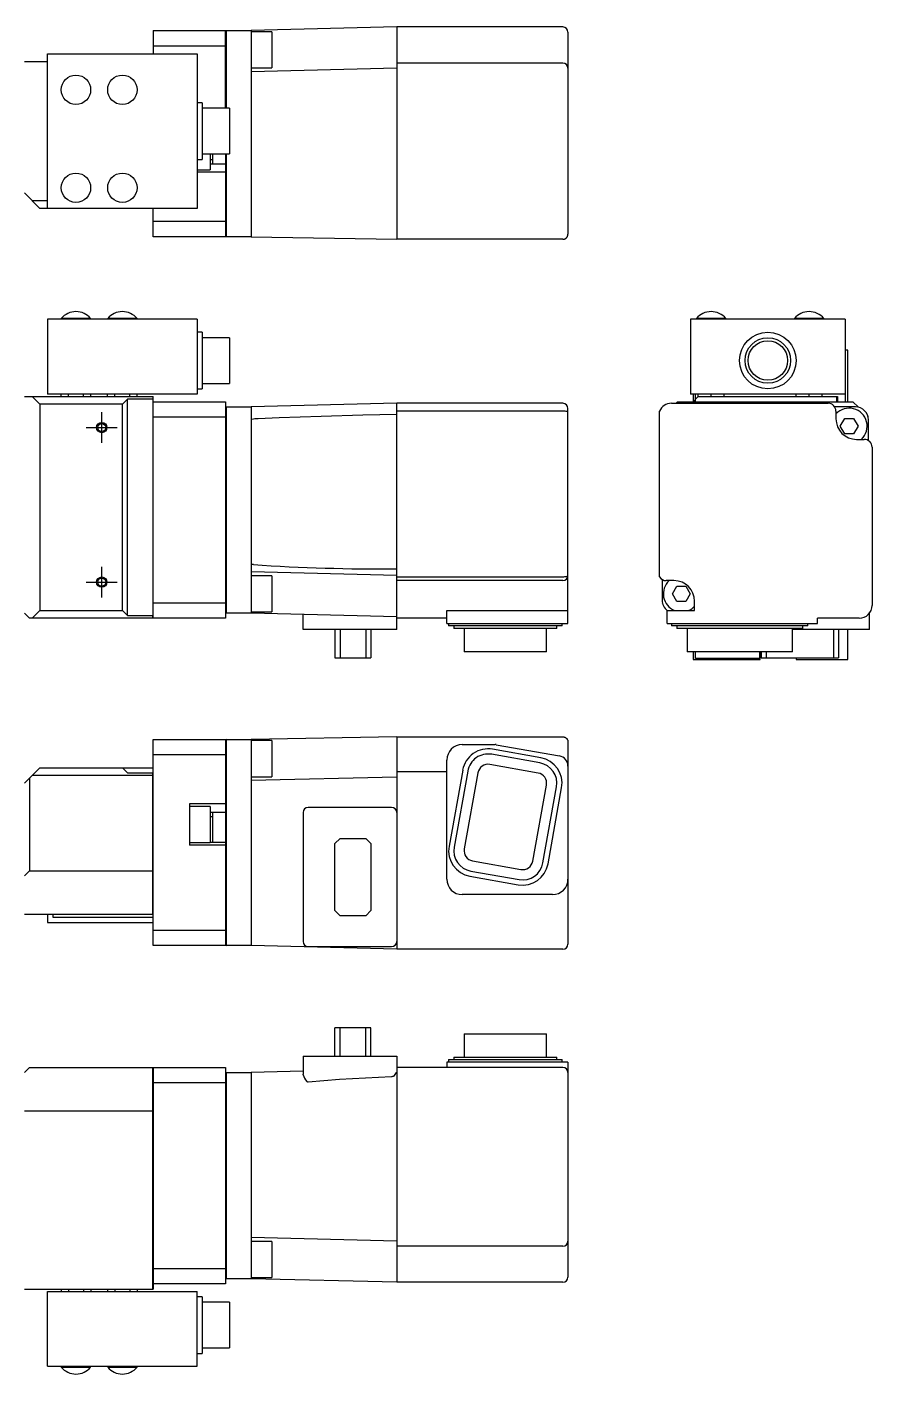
# Model space of a CAD drawing. Extents: x 0 to 477, y -8 to 271.
# Drawn here: x 313.1 to 477, y 10 to 271.4 of the extents above; entities that cross this region are included whole.
import ezdxf

# ---------------------------------------------------------------- set-up
doc = ezdxf.new("R2010")
doc.units = 0
doc.header["$LTSCALE"] = 0.5
doc.linetypes.add('CENTER', pattern=[50.8, 31.75, -6.35, 6.35, -6.35])
for name, color, linetype in [('MSM_CENTER', 1, 'CENTER'), ('MSM_CONTINUOUS', 7, 'CONTINUOUS'), ('MSM_NARROW', 5, 'CONTINUOUS')]:
    doc.layers.add(name, color=color, linetype=linetype)

msp = doc.modelspace()

# ---------------------------------------------------------------- linework, layer by layer
at = {"layer": 'MSM_CENTER'}
for p, q in [((327.6, 190.64), (327.6, 196.64)), ((324.6, 193.64), (330.6, 193.64)), ((327.6, 160.64), (327.6, 166.64)), ((324.6, 163.64), (330.6, 163.64))]:
    msp.add_line(p, q, dxfattribs=at)
at = {"layer": 'MSM_CONTINUOUS'}
for p, q in [((337.6, 270.66), (351.6, 270.66)), ((337.6, 270.66), (337.6, 266.16)), ((351.6, 270.56), (351.7, 270.66)), ((351.6, 255.58), (351.6, 270.66)), ((351.7, 270.66), (351.7, 255.58)), ((351.7, 270.66), (356.6, 270.66)), ((384.8, 271.36), (356.6, 270.66)), ((356.6, 270.66), (356.6, 230.66)), ((360.6, 270.42), (356.6, 270.42)), ((360.6, 270.42), (360.6, 263.42)), ((384.8, 271.36), (384.8, 230.16)), ((417, 271.36), (384.8, 271.36)), ((418, 270.36), (418, 231.16)), ((351.6, 267.66), (337.6, 267.66)), ((312.6, 264.66), (317.1, 264.66)), ((317.1, 236.16), (317.1, 266.16)), ((317.1, 266.16), (346.1, 266.16)), ((346.1, 266.16), (346.1, 236.16)), ((417, 264.36), (384.8, 264.36)), ((356.6, 263.42), (360.6, 263.42)), ((384.8, 263.36), (356.6, 262.66)), ((347.1, 256.66), (346.1, 256.66)), ((347.1, 256.66), (347.1, 245.66)), ((352.4, 255.58), (347.1, 255.58)), ((352.4, 255.58), (352.4, 246.73)), ((347.1, 246.73), (352.4, 246.73)), ((348.6, 246.73), (348.6, 243.66)), ((349.1, 246.73), (349.1, 244.77)), ((351.6, 246.73), (351.6, 230.66)), ((351.7, 246.73), (351.7, 230.66)), ((346.1, 245.66), (347.1, 245.66)), ((346.1, 243.66), (348.6, 243.66)), ((351.6, 243.16), (346.1, 243.16)), ((348.6, 245.66), (349.1, 245.66)), ((348.6, 244.77), (351.6, 244.77)), ((312.6, 239.16), (315.6, 236.16)), ((314.1, 237.66), (317.1, 237.66)), ((346.1, 236.16), (315.6, 236.16)), ((337.6, 230.66), (337.6, 236.16)), ((337.6, 233.66), (351.6, 233.66)), ((351.6, 230.66), (337.6, 230.66)), ((351.7, 230.66), (351.6, 230.76)), ((356.6, 230.66), (351.7, 230.66)), ((356.6, 230.66), (384.8, 230.16)), ((417, 230.16), (384.8, 230.16)), ((417, 230.16), (417.05, 230.16)), ((417.05, 230.16), (417.1, 230.16)), ((417.1, 230.16), (417.14, 230.17)), ((417.14, 230.17), (417.19, 230.18)), ((417.19, 230.18), (417.24, 230.19)), ((417.24, 230.19), (417.28, 230.2)), ((417.28, 230.2), (417.33, 230.21)), ((417.33, 230.21), (417.36, 230.22)), ((417.36, 230.22), (417.39, 230.24)), ((417.39, 230.24), (417.42, 230.25)), ((417.42, 230.25), (417.45, 230.26)), ((417.45, 230.26), (417.48, 230.28)), ((417.48, 230.28), (417.51, 230.3)), ((417.51, 230.3), (417.53, 230.31)), ((417.53, 230.31), (417.56, 230.33)), ((417.56, 230.33), (417.59, 230.35)), ((417.59, 230.35), (417.61, 230.37)), ((417.61, 230.37), (417.64, 230.39)), ((417.64, 230.39), (417.67, 230.41)), ((417.67, 230.41), (417.69, 230.43)), ((417.69, 230.43), (417.71, 230.46)), ((417.71, 230.46), (417.74, 230.48)), ((417.74, 230.48), (417.76, 230.51)), ((417.76, 230.51), (417.78, 230.53)), ((417.78, 230.53), (417.8, 230.56)), ((417.8, 230.56), (417.82, 230.58)), ((417.82, 230.58), (417.84, 230.61)), ((417.84, 230.61), (417.86, 230.65)), ((417.86, 230.65), (417.88, 230.68)), ((417.88, 230.68), (417.9, 230.72)), ((417.9, 230.72), (417.92, 230.76)), ((417.92, 230.76), (417.93, 230.8)), ((417.93, 230.8), (417.95, 230.84)), ((417.95, 230.84), (417.96, 230.88)), ((417.96, 230.88), (417.97, 230.92)), ((417.97, 230.92), (417.98, 230.94)), ((417.98, 230.97), (417.99, 231)), ((417.98, 230.94), (417.98, 230.97)), ((417.99, 231.03), (418, 231.06)), ((417.99, 231), (417.99, 231.03)), ((418, 231.15), (418, 231.16)), ((418, 231.12), (418, 231.15)), ((418, 231.09), (418, 231.12)), ((418, 231.06), (418, 231.09)), ((346.1, 214.64), (317.1, 214.64)), ((317.1, 214.64), (317.1, 200.14)), ((325.45, 214.8), (319.75, 214.8)), ((319.75, 214.8), (319.75, 214.64)), ((325.45, 214.64), (325.45, 214.8)), ((328.75, 214.8), (328.75, 214.64)), ((334.45, 214.8), (328.75, 214.8)), ((334.45, 214.64), (334.45, 214.8)), ((346.1, 214.64), (346.1, 200.14)), ((471.75, 214.64), (441.75, 214.64)), ((441.75, 214.64), (441.75, 200.14)), ((448.6, 214.8), (442.9, 214.8)), ((442.9, 214.8), (442.9, 214.64)), ((448.6, 214.64), (448.6, 214.8)), ((467.6, 214.8), (461.9, 214.8)), ((461.9, 214.8), (461.9, 214.64)), ((467.6, 214.64), (467.6, 214.8)), ((471.75, 214.64), (471.75, 198.64)), ((347.1, 212.14), (346.1, 212.14)), ((347.1, 212.14), (347.1, 201.14)), ((352.4, 211.06), (347.1, 211.06)), ((352.4, 211.06), (352.4, 202.21)), ((472.25, 208.64), (471.75, 208.64)), ((472.25, 198.64), (472.25, 208.64)), ((347.1, 202.21), (352.4, 202.21)), ((312.6, 199.64), (337.6, 199.64)), ((314.1, 199.64), (315.6, 198.14)), ((346.1, 200.14), (317.1, 200.14)), ((319.71, 199.64), (319.71, 200.14)), ((321.16, 199.64), (321.16, 200.14)), ((324.04, 199.64), (324.04, 200.14)), ((325.49, 199.64), (325.49, 200.14)), ((328.71, 199.64), (328.71, 200.14)), ((330.16, 199.64), (330.16, 200.14)), ((332.6, 199.14), (331.6, 198.14)), ((332.6, 157.14), (332.6, 199.14)), ((337.6, 199.14), (332.6, 199.14)), ((333.04, 199.64), (333.04, 200.14)), ((334.49, 199.64), (334.49, 200.14)), ((337.6, 156.64), (337.6, 199.64)), ((337.6, 198.64), (351.6, 198.64)), ((346.1, 201.14), (347.1, 201.14)), ((351.6, 198.64), (351.6, 156.64)), ((439.25, 198.64), (438.95, 198.34)), ((439.25, 198.64), (473.25, 198.64)), ((471.75, 200.14), (441.75, 200.14)), ((442.25, 200.14), (442.25, 198.64)), ((443.25, 199.64), (442.25, 198.64)), ((442.75, 198.64), (442.75, 200.14)), ((443.25, 199.64), (443.25, 200.14)), ((443.25, 199.64), (470.25, 199.64)), ((445.75, 199.64), (445.75, 200.14)), ((448.25, 199.64), (448.25, 200.14)), ((448.75, 198.64), (448.75, 198.34)), ((456.75, 198.34), (456.75, 198.64)), ((462.25, 199.64), (462.25, 200.14)), ((464.75, 199.64), (464.75, 200.14)), ((467.25, 199.64), (467.25, 200.14)), ((470.15, 198.64), (470.15, 199.64)), ((470.25, 199.64), (470.25, 198.64)), ((474.32, 197.57), (473.25, 198.64)), ((315.6, 198.14), (315.6, 158.14)), ((331.6, 198.14), (315.6, 198.14)), ((331.6, 158.14), (331.6, 198.14)), ((351.7, 197.64), (351.6, 197.54)), ((351.7, 197.64), (351.7, 157.64)), ((351.7, 197.64), (356.6, 197.64)), ((384.8, 198.34), (356.6, 197.64)), ((356.6, 197.64), (356.6, 157.64)), ((370.12, 195.87), (378.25, 196.09)), ((378.25, 196.09), (384.8, 196.25)), ((417, 198.34), (384.8, 198.34)), ((384.8, 154.44), (384.8, 198.34)), ((417, 196.82), (384.8, 196.82)), ((417.84, 196.72), (417.93, 196.68)), ((417.93, 196.68), (418, 196.6)), ((418, 155.64), (418, 197.34)), ((418, 196.6), (418, 196.59)), ((435.75, 164.69), (435.75, 196.82)), ((438.05, 198.34), (468.45, 198.34)), ((473.75, 197.64), (469.72, 197.64)), ((469.95, 196.84), (469.95, 195.34)), ((351.6, 195.64), (337.6, 195.64)), ((356.6, 195.14), (356.7, 195.2)), ((357.93, 195.36), (361.99, 195.58)), ((361.99, 195.58), (370.12, 195.87)), ((470.78, 193.9), (471.65, 195.4)), ((471.65, 192.4), (470.78, 193.9)), ((471.65, 195.4), (473.38, 195.4)), ((473.38, 195.4), (474.25, 193.9)), ((474.25, 193.9), (473.38, 192.4)), ((476.25, 195.64), (476.19, 195.7)), ((476.25, 191.11), (476.25, 195.14)), ((473.38, 192.4), (471.65, 192.4)), ((473.95, 191.34), (475.45, 191.34)), ((476.95, 189.84), (476.95, 159.14)), ((356.62, 167.12), (356.6, 167.14)), ((384.8, 164.94), (356.6, 165.64)), ((360.6, 164.87), (356.6, 164.87)), ((356.71, 167.09), (356.62, 167.12)), ((356.86, 167.06), (356.71, 167.09)), ((357, 167.04), (356.86, 167.06)), ((360.6, 164.87), (360.6, 157.87)), ((384.8, 164.69), (417, 164.69)), ((417.81, 164.81), (417.91, 164.86)), ((417.91, 164.86), (417.98, 164.95)), ((417.98, 164.95), (418, 165.04)), ((417, 163.94), (384.8, 163.94)), ((436.25, 164.17), (436.25, 160.14)), ((438.55, 163.94), (437.05, 163.94)), ((438.26, 161.37), (439.12, 162.87)), ((439.12, 162.87), (440.85, 162.87)), ((440.85, 162.87), (441.72, 161.37)), ((337.6, 159.64), (351.6, 159.64)), ((436.25, 159.64), (436.32, 159.57)), ((439.12, 159.87), (438.26, 161.37)), ((440.85, 159.87), (439.12, 159.87)), ((441.72, 161.37), (440.85, 159.87)), ((442.55, 158.14), (442.55, 159.94)), ((312.6, 157.64), (313.6, 156.64)), ((315.6, 158.14), (314.1, 156.64)), ((315.6, 158.14), (331.6, 158.14)), ((331.6, 158.14), (332.6, 157.14)), ((332.6, 157.14), (337.5, 157.14)), ((337.5, 157.14), (337.6, 157.28)), ((337.5, 156.64), (337.5, 157.14)), ((351.6, 157.74), (351.7, 157.64)), ((356.6, 157.64), (351.7, 157.64)), ((356.6, 157.87), (360.6, 157.87)), ((384.8, 156.94), (356.6, 157.64)), ((366.65, 154.44), (366.65, 157.39)), ((394.5, 155.64), (394.5, 158.14)), ((394.5, 158.14), (418, 158.14)), ((437.25, 155.64), (437.25, 158.14)), ((437.25, 158.14), (442.55, 158.14)), ((476.45, 154.44), (476.45, 157.64)), ((337.5, 156.64), (313.6, 156.64)), ((337.6, 156.74), (337.5, 156.64)), ((351.6, 156.64), (337.6, 156.64)), ((384.8, 154.44), (366.65, 154.44)), ((372.8, 154.44), (372.8, 148.94)), ((373.8, 154.44), (373.8, 148.94)), ((378.8, 154.44), (378.8, 148.94)), ((379.8, 154.44), (379.8, 148.94)), ((394.5, 156.64), (384.8, 156.64)), ((394.5, 155.64), (418, 155.64)), ((394.86, 155.64), (394.86, 155.14)), ((416.85, 155.14), (394.86, 155.14)), ((395.86, 155.14), (395.86, 154.64)), ((415.85, 154.64), (395.86, 154.64)), ((397.86, 154.64), (397.86, 150.14)), ((413.85, 150.14), (413.85, 154.64)), ((415.85, 154.64), (415.85, 155.14)), ((416.85, 155.14), (416.85, 155.64)), ((437.25, 155.64), (466.35, 155.64)), ((438.08, 155.64), (438.08, 155.14)), ((464.51, 155.14), (438.08, 155.14)), ((439.08, 155.14), (439.08, 154.64)), ((463.51, 154.64), (439.08, 154.64)), ((441.08, 154.64), (441.08, 150.14)), ((461.51, 150.14), (461.51, 154.64)), ((476.45, 154.44), (461.51, 154.44)), ((463.51, 154.64), (463.51, 155.14)), ((464.51, 155.14), (464.51, 155.64)), ((466.35, 155.64), (466.35, 156.64)), ((474.45, 156.64), (466.35, 156.64)), ((469.45, 154.44), (469.45, 148.94)), ((470.45, 154.44), (470.45, 148.94)), ((472.25, 148.64), (472.25, 154.44)), ((413.85, 150.14), (397.86, 150.14)), ((461.51, 150.14), (441.08, 150.14)), ((442.25, 150.14), (442.25, 148.64)), ((442.75, 148.84), (442.75, 150.14)), ((455.15, 150.14), (455.15, 148.84)), ((455.25, 148.64), (455.25, 150.14)), ((455.45, 150.14), (455.45, 148.94)), ((456.45, 150.14), (456.45, 148.94)), ((372.8, 148.94), (379.8, 148.94)), ((442.25, 148.64), (455.25, 148.64)), ((455.15, 148.84), (442.75, 148.84)), ((455.45, 148.94), (470.45, 148.94)), ((462.25, 148.94), (462.25, 148.64)), ((462.25, 148.64), (472.25, 148.64)), ((384.8, 133.63), (356.6, 133.13)), ((384.8, 133.63), (384.8, 92.43)), ((384.8, 133.63), (417, 133.63)), ((417, 133.63), (417.05, 133.63)), ((417.05, 133.63), (417.09, 133.62)), ((417.09, 133.62), (417.14, 133.62)), ((417.14, 133.62), (417.19, 133.61)), ((417.19, 133.61), (417.23, 133.6)), ((417.23, 133.6), (417.28, 133.59)), ((417.28, 133.59), (417.32, 133.57)), ((417.32, 133.57), (417.35, 133.56)), ((417.35, 133.56), (417.38, 133.55)), ((417.38, 133.55), (417.41, 133.54)), ((417.41, 133.54), (417.44, 133.53)), ((417.44, 133.53), (417.47, 133.51)), ((417.47, 133.51), (417.5, 133.49)), ((417.5, 133.49), (417.53, 133.48)), ((417.53, 133.48), (417.55, 133.46)), ((417.55, 133.46), (417.58, 133.44)), ((417.58, 133.44), (417.61, 133.42)), ((417.61, 133.42), (417.63, 133.4)), ((417.63, 133.4), (417.66, 133.38)), ((417.66, 133.38), (417.68, 133.36)), ((417.68, 133.36), (417.7, 133.34)), ((417.7, 133.34), (417.73, 133.31)), ((417.73, 133.31), (417.75, 133.29)), ((337.6, 93.13), (337.6, 133.13)), ((337.6, 133.13), (351.6, 133.13)), ((351.6, 133.13), (351.6, 93.13)), ((351.7, 133.13), (351.6, 133.03)), ((351.7, 133.13), (351.7, 93.13)), ((351.7, 133.13), (356.6, 133.13)), ((356.6, 133.13), (356.6, 93.13)), ((360.6, 132.89), (356.6, 132.89)), ((360.6, 132.89), (360.6, 125.89)), ((397.5, 132.13), (403.91, 132.13)), ((412.73, 129.55), (403.38, 131.22)), ((404.09, 132.11), (416.35, 129.92)), ((417.75, 133.29), (417.77, 133.27)), ((417.77, 133.27), (417.79, 133.24)), ((417.79, 133.24), (417.81, 133.21)), ((417.81, 133.21), (417.83, 133.19)), ((417.83, 133.19), (417.85, 133.15)), ((417.85, 133.15), (417.87, 133.12)), ((417.87, 133.12), (417.89, 133.08)), ((417.89, 133.08), (417.91, 133.05)), ((417.91, 133.05), (417.92, 133.01)), ((417.92, 133.01), (417.94, 132.97)), ((417.94, 132.97), (417.95, 132.93)), ((417.95, 132.93), (417.96, 132.89)), ((417.96, 132.89), (417.97, 132.86)), ((417.97, 132.86), (417.98, 132.83)), ((417.98, 132.83), (417.99, 132.8)), ((417.99, 132.8), (417.99, 132.76)), ((417.99, 132.76), (417.99, 132.73)), ((417.99, 132.73), (418, 132.7)), ((418, 132.7), (418, 132.67)), ((418, 132.67), (418, 132.63)), ((418, 132.63), (418, 93.43)), ((418, 132.63), (418, 132.63)), ((351.6, 130.13), (337.6, 130.13)), ((394.5, 106.03), (394.5, 129.13)), ((412.2, 126.6), (402.85, 128.27)), ((412.55, 128.57), (403.2, 130.24)), ((312.6, 124.63), (315.6, 127.63)), ((313.6, 125.63), (313.6, 107.63)), ((337.5, 126.13), (314.1, 126.13)), ((315.6, 127.63), (337.6, 127.63)), ((331.6, 127.63), (332.6, 126.63)), ((332.6, 126.63), (337.6, 126.63)), ((337.5, 99.13), (337.5, 126.63)), ((337.6, 126.09), (337.5, 126.13)), ((356.6, 125.89), (360.6, 125.89)), ((384.8, 125.83), (356.6, 125.13)), ((394.5, 126.83), (384.8, 126.83)), ((397.58, 127.18), (394.94, 112.41)), ((398.56, 127), (395.92, 112.24)), ((400.53, 126.65), (397.89, 111.89)), ((411.18, 109.51), (413.82, 124.28)), ((413.15, 109.16), (415.79, 123.93)), ((414.14, 108.99), (416.77, 123.75)), ((351.6, 120.63), (344.6, 120.63)), ((344.6, 120.63), (344.6, 112.63)), ((348.6, 120.13), (344.6, 120.13)), ((348.6, 120.13), (348.6, 113.13)), ((348.6, 119.02), (351.6, 119.02)), ((349.1, 118.13), (348.6, 118.13)), ((349.1, 119.02), (349.1, 113.16)), ((366.65, 118.93), (366.65, 93.93)), ((383.8, 119.93), (367.65, 119.93)), ((344.6, 113.13), (348.6, 113.13)), ((351.6, 112.63), (344.6, 112.63)), ((351.6, 113.16), (348.6, 113.16)), ((372.8, 112.93), (373.8, 113.93)), ((372.8, 99.93), (372.8, 112.93)), ((373.8, 113.93), (378.8, 113.93)), ((378.8, 113.93), (379.8, 112.93)), ((379.8, 112.93), (379.8, 99.93)), ((312.6, 106.63), (313.6, 107.63)), ((313.6, 107.63), (337.5, 107.63)), ((337.5, 107.63), (337.6, 107.67)), ((399.16, 107.6), (408.51, 105.93)), ((399.51, 109.57), (408.86, 107.9)), ((398.98, 106.61), (408.34, 104.94)), ((415, 103.03), (397.5, 103.03)), ((373.8, 98.93), (372.8, 99.93)), ((379.8, 99.93), (378.8, 98.93)), ((337.5, 99.13), (312.6, 99.13)), ((317.1, 99.13), (317.1, 97.63)), ((317.1, 97.63), (337.6, 97.63)), ((318.1, 99.13), (318.1, 98.63)), ((318.1, 98.63), (337.6, 98.63)), ((337.6, 99.23), (337.5, 99.13)), ((378.8, 98.93), (373.8, 98.93)), ((337.6, 96.13), (351.6, 96.13)), ((351.6, 93.13), (337.6, 93.13)), ((351.6, 93.23), (351.7, 93.13)), ((356.6, 93.13), (351.7, 93.13)), ((384.8, 92.43), (356.6, 93.13)), ((367.65, 92.93), (383.8, 92.93)), ((417, 92.43), (384.8, 92.43)), ((372.8, 71.7), (372.8, 77.2)), ((379.8, 77.2), (372.8, 77.2)), ((373.8, 71.7), (373.8, 77.2)), ((378.8, 71.7), (378.8, 77.2)), ((379.8, 71.7), (379.8, 77.2)), ((397.86, 76), (413.85, 76)), ((397.86, 76), (397.86, 71.5)), ((413.85, 71.5), (413.85, 76)), ((366.65, 71.7), (366.65, 68.16)), ((366.65, 71.7), (384.8, 71.7)), ((384.8, 71.7), (384.8, 27.8)), ((394.86, 71), (416.85, 71)), ((394.86, 71), (394.86, 70.5)), ((395.86, 71.5), (415.85, 71.5)), ((395.86, 71.5), (395.86, 71)), ((415.85, 71), (415.85, 71.5)), ((416.85, 70.5), (416.85, 71)), ((312.6, 68.5), (313.6, 69.5)), ((313.6, 69.5), (337.5, 69.5)), ((337.5, 26.5), (337.5, 69.5)), ((337.5, 69.5), (337.6, 69.4)), ((337.6, 69.5), (351.6, 69.5)), ((337.6, 69.5), (337.6, 26.5)), ((351.6, 69.5), (351.6, 27.5)), ((351.6, 68.4), (351.7, 68.5)), ((351.7, 68.5), (356.6, 68.5)), ((351.7, 68.5), (351.7, 28.5)), ((366.65, 68.75), (356.6, 68.5)), ((356.6, 68.5), (356.6, 28.5)), ((366.66, 68.07), (366.65, 68.16)), ((384.79, 68.61), (384.75, 68.49)), ((384.8, 68.71), (384.79, 68.61)), ((417, 69.5), (384.8, 69.5)), ((394.5, 70.5), (394.5, 69.5)), ((418, 70.5), (394.5, 70.5)), ((418, 70.5), (418, 28.8)), ((351.6, 66.5), (337.6, 66.5)), ((367.44, 66.7), (367.35, 66.78)), ((367.55, 66.65), (367.44, 66.7)), ((367.65, 66.64), (367.55, 66.65)), ((370.66, 66.91), (367.65, 66.64)), ((373.68, 67.12), (370.66, 66.91)), ((383.8, 67.67), (373.68, 67.12)), ((383.84, 67.67), (383.8, 67.67)), ((383.95, 67.7), (383.84, 67.67)), ((384.06, 67.74), (383.95, 67.7)), ((384.17, 67.79), (384.06, 67.74)), ((337.5, 61), (312.6, 61)), ((337.6, 60.96), (337.5, 61)), ((384.8, 35.8), (356.6, 36.5)), ((360.6, 35.74), (356.6, 35.74)), ((360.6, 35.74), (360.6, 28.74)), ((417, 34.8), (384.8, 34.8)), ((337.6, 30.5), (351.6, 30.5)), ((312.6, 26.5), (337.6, 26.5)), ((319.71, 26.5), (319.71, 26)), ((321.16, 26.5), (321.16, 26)), ((324.04, 26.5), (324.04, 26)), ((325.49, 26.5), (325.49, 26)), ((328.71, 26.5), (328.71, 26)), ((330.16, 26.5), (330.16, 26)), ((333.04, 26.5), (333.04, 26)), ((334.49, 26.5), (334.49, 26)), ((351.6, 27.5), (337.6, 27.5)), ((351.7, 28.5), (351.6, 28.6)), ((356.6, 28.5), (351.7, 28.5)), ((356.6, 28.74), (360.6, 28.74)), ((384.8, 27.8), (356.6, 28.5)), ((417, 27.8), (384.8, 27.8)), ((317.1, 26), (346.1, 26)), ((317.1, 11.5), (317.1, 26)), ((346.1, 11.5), (346.1, 26)), ((347.1, 25), (346.1, 25)), ((347.1, 25), (347.1, 14)), ((352.4, 23.93), (347.1, 23.93)), ((352.4, 23.93), (352.4, 15.08)), ((346.1, 14), (347.1, 14)), ((347.1, 15.08), (352.4, 15.08)), ((317.1, 11.5), (346.1, 11.5)), ((319.75, 11.5), (319.75, 11.34)), ((319.75, 11.34), (325.45, 11.34)), ((325.45, 11.34), (325.45, 11.5)), ((328.75, 11.5), (328.75, 11.34)), ((328.75, 11.34), (334.45, 11.34)), ((334.45, 11.34), (334.45, 11.5))]:
    msp.add_line(p, q, dxfattribs=at)
for centre, radius in [((322.6, 259.16), 2.85), ((331.6, 259.16), 2.85), ((322.6, 240.16), 2.85), ((331.6, 240.16), 2.85), ((456.75, 206.64), 5.5), ((456.75, 206.64), 4.42), ((456.75, 206.64), 3.83), ((327.6, 193.64), 0.783), ((327.6, 163.64), 0.783)]:
    msp.add_circle(centre, radius, dxfattribs=at)
for centre, radius, start, end in [((417, 270.36), 1, 0, 90), ((417, 263.36), 1, 0, 90), ((322.6, 212.44), 3.7, 39.6218, 140.3782), ((331.6, 212.44), 3.7, 39.6218, 140.3782), ((445.75, 212.44), 3.7, 39.6218, 140.3782), ((464.75, 212.44), 3.7, 39.6218, 140.3782), ((417, 197.34), 1, 0, 90), ((417.07, 193.74), 3.08, 75.507, 91.2327), ((438.05, 195.84), 2.5, 90, 156.9261), ((468.45, 196.84), 1.5, 0, 90), ((472.51, 193.9), 3.5, 312.9107, 137.0893), ((473.75, 195.14), 2.5, 0, 90), ((358.36, 187.13), 8.24, 93.0372, 101.6079), ((473.95, 195.34), 4, 180, 270), ((475.45, 189.84), 1.5, 0, 90), ((381.92, 538.52), 372.31, 266.1613, 270.4426), ((417, 164.94), 1, 270, 0), ((417.07, 167.04), 2.35, 268.4138, 288.4555), ((437.05, 165.44), 1.5, 209.9264, 270), ((439.99, 161.37), 3.5, 132.9107, 247.6272), ((438.55, 159.94), 4, 0, 90), ((438.75, 160.14), 2.5, 180, 233.1301), ((439.99, 161.37), 3.5, 292.3728, 317.0893), ((474.45, 159.14), 2.5, 270, 0), ((397.5, 129.13), 3, 90, 180), ((402.5, 126.3), 5, 79.8753, 169.8753), ((403.91, 131.13), 1, 79.8753, 90), ((402.5, 126.3), 4, 79.8753, 169.8753), ((402.5, 126.3), 2, 79.8753, 169.8753), ((411.85, 124.63), 4, 349.8753, 79.8753), ((411.85, 124.63), 5, 349.8753, 79.8753), ((416, 127.95), 2, 0, 79.8753), ((411.85, 124.63), 2, 349.8753, 79.8753), ((367.65, 118.93), 1, 90, 180), ((383.8, 118.93), 1, 0, 90), ((399.86, 111.53), 5, 169.8753, 259.8753), ((399.86, 111.53), 4, 169.8753, 259.8753), ((399.86, 111.53), 2, 169.8753, 259.8753), ((409.21, 109.86), 5, 259.8753, 349.8753), ((409.21, 109.86), 4, 259.8753, 349.8753), ((409.21, 109.86), 2, 259.8753, 349.8753), ((397.5, 106.03), 3, 180, 270), ((415, 106.03), 3, 270, 0), ((367.65, 93.93), 1, 180, 270), ((383.8, 93.93), 1, 270, 0), ((417, 93.43), 1, 270, 0), ((369.49, 68.77), 2.92, 193.9171, 222.8503), ((383.29, 69.13), 1.6, 303.414, 336.5024), ((417, 68.5), 1, 0, 90), ((417, 35.8), 1, 270, 0), ((417, 28.8), 1, 270, 0), ((322.6, 13.7), 3.7, 219.6218, 320.3782), ((331.6, 13.7), 3.7, 219.6218, 320.3782)]:
    msp.add_arc(centre, radius, start, end, dxfattribs=at)
at = {"layer": 'MSM_NARROW'}
for centre in [(327.6, 193.64), (327.6, 163.64)]:
    msp.add_circle(centre, 1, dxfattribs=at)

doc.saveas('drawing.dxf')
